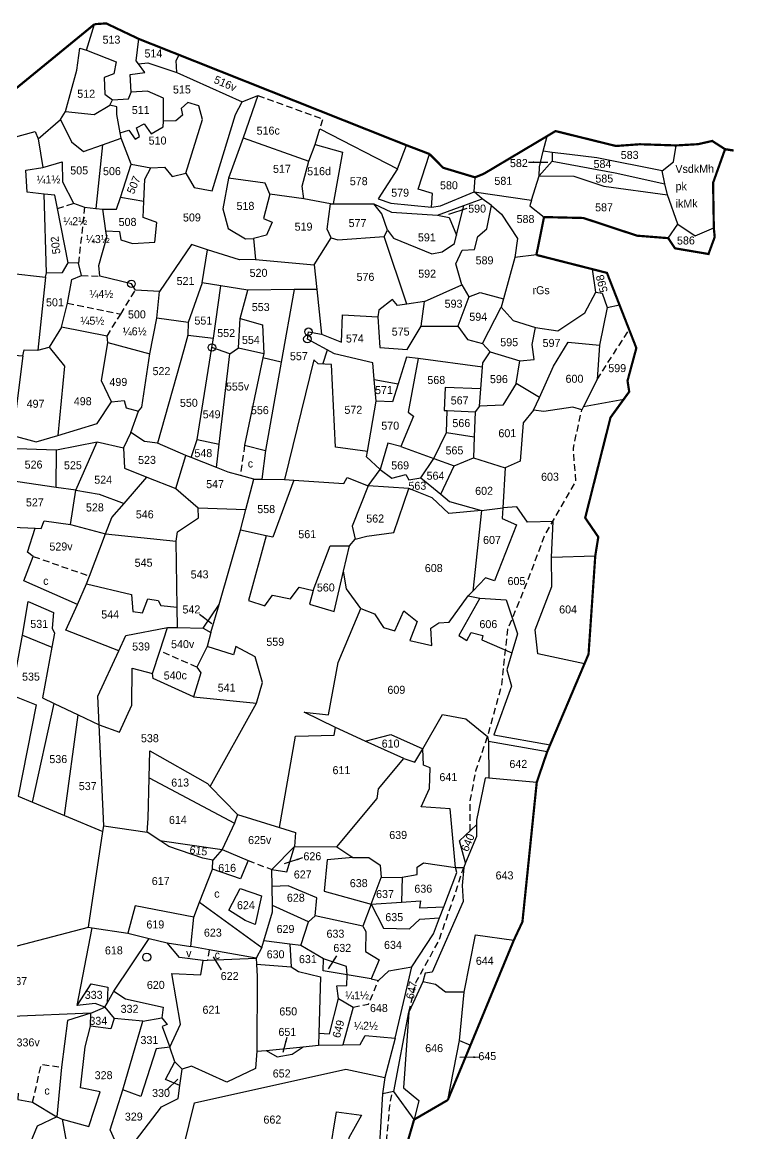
# Model space of a CAD drawing. Header units: feet. Extents: x 274878 to 277345, y 2072917 to 2075270.
# Drawn here: x 276501 to 277329, y 2073973 to 2075265 of the extents above; entities that cross this region are included whole.
import ezdxf

# ---------------------------------------------------------------- set-up
doc = ezdxf.new("R2010")
doc.units = ezdxf.units.FT
doc.header["$LTSCALE"] = 0.3
doc.header["$MEASUREMENT"] = 0
doc.linetypes.add('DASHED', pattern=[0.75, 0.5, -0.25])
doc.linetypes.add('DIVIDE', pattern=[1.25, 0.5, -0.25, 0, -0.25, 0, -0.25])
for name, color, linetype in [('LINE_FOOTPATH', 1, 'DASHED'), ('POLY_PARCEL', 6, 'Continuous'), ('POLY_SUBPARCEL', 6, 'DASHED'), ('POLY_WATER', 4, 'Continuous'), ('SYM_ARROW', 1, 'Continuous'), ('SYM_STONE', 1, 'Continuous'), ('SYM_WELL', 1, 'Continuous'), ('TEXT_MAPIN', 7, 'Continuous'), ('TEXT_PARCEL', 7, 'Continuous'), ('V_BOUND_LINE', 7, 'Continuous'), ('V_DIVIDE_LINE', 7, 'DIVIDE')]:
    doc.layers.add(name, color=color, linetype=linetype)
doc.styles.get("Standard").update_dxf_attribs({"font": 'simplex.shx'})
doc.styles.add('TEXT_MAP', font='', dxfattribs={"height": 1.8})
doc.styles.get('TEXT_MAP').set_extended_font_data('Kruti Dev 050')
doc.dimstyles.get("Standard").update_dxf_attribs({"dimtxt": 0.18, "dimasz": 0.18, "dimexe": 0.18, "dimexo": 0.0625, "dimgap": 0.09, "dimtad": 0, "dimtih": 1, "dimtoh": 1, "dimdec": 4, "dimzin": 0, "dimdsep": 46, "dimtxsty": 'Standard', "dimcen": 0.09, "dimadec": 0, "dimazin": 0, "dimtfac": 1, "dimtdec": 4, "dimtofl": 0, "dimtmove": 0, "dimatfit": 3, "dimfxl": 0, "dimtolj": 1, "dimtzin": 0, "dimarcsym": 0})

# ---------------------------------------------------------------- blocks, each defined once
blk = doc.blocks.new('PAKKAWELL')
blk.add_circle((0, 0), 1.81)
blk = doc.blocks.new('STONE')
blk.add_circle((0, 0), 0.851)
blk = doc.blocks.new('TEXTARROW')
blk.add_leader([(0.04, -0.01), (8.68, -0.01)], dimstyle='Standard', override={"dimtxt": 2.5, "dimasz": 2.5, "dimexe": 1.25, "dimexo": 0.625, "dimgap": 0.625, "dimtad": 1, "dimtih": 0, "dimtoh": 0, "dimzin": 8, "dimcen": 2.5, "dimtofl": 1})
blk = doc.blocks.new('ww')
at = {"layer": 'LINE_FOOTPATH', "ltscale": 10, "flags": 128}
for points in [[(464.53, 381.27), (471.84, 392.39)], [(435.22, 279.94), (435.24, 286.46), (436.61, 293.41), (439.29, 301.17), (442.52, 312.43), (443.48, 320.54), (443.99, 325.17), (448.1, 334.86), (452.53, 346.39), (459.59, 358.39), (459.07, 365.87), (461.04, 374.48)], [(421.09, 239.25), (422.8, 246.06), (427.96, 255.23), (431.77, 265.93), (433.69, 271.75)], [(389.15, 127.26), (396.3, 134.59), (397.68, 154.64), (402.21, 164.22), (406.21, 170.01), (408.23, 179.97), (412.02, 185.86), (414.87, 196.92), (415.5, 206.82), (416.67, 218.25), (417.22, 221.35)]]:
    blk.add_lwpolyline(points, dxfattribs=at)
at = {"layer": 'POLY_PARCEL'}
for points in [[(350.14, 456.22), (352.01, 462.02)], [(361.81, 452.99), (361.29, 453.69), (361.98, 458.61)], [(345.32, 442.44), (347.95, 451.71), (348.63, 456.63), (350.14, 456.22)], [(350.14, 456.22), (356.84, 453.49), (356.3, 450.82), (354.11, 450), (354.17, 446.24), (355.89, 445)], [(360.13, 446.65), (359.92, 450.61), (363.21, 451.09), (361.81, 452.99)], [(361.81, 452.99), (363.92, 453.21), (370.43, 451.02)], [(370.43, 451.02), (370.29, 453.69), (370.99, 454.96)], [(370.43, 451.02), (385.08, 444.32)], [(355.89, 445), (359.51, 445.14), (360.13, 446.65)], [(367.39, 440.09), (367.39, 445.24), (363.84, 446.85), (360.13, 446.65)], [(385.08, 444.32), (388.64, 445.69)], [(388.64, 445.69), (385.29, 436.23)], [(345.32, 442.44), (351.76, 441.73), (355.28, 443.75)], [(355.28, 443.75), (355.89, 445)], [(357.61, 437.56), (356.87, 441.68), (356.87, 443.39), (355.28, 443.75)], [(372.27, 428.34), (376.17, 440.41), (375.36, 443.47), (372.86, 444.27), (371.33, 442.9), (371.66, 441.37), (370.13, 440.17), (367.39, 440.09)], [(372.27, 428.34), (374.19, 425.13), (378.23, 424.37), (383.57, 441.48), (385.08, 444.32)], [(339.09, 436.29), (344.16, 440.67)], [(344.16, 440.67), (345.32, 442.44)], [(344.16, 440.67), (346.64, 435.59), (349.32, 433.41), (353.61, 434.89)], [(357.61, 437.56), (359.57, 438.15), (360.94, 436.06), (361.91, 436.71), (361.27, 438.64), (363.04, 439.52), (364.57, 437.27), (367.31, 438.8), (367.39, 440.09)], [(323.75, 428.73), (325.47, 433.48), (333.28, 436.56), (338.48, 438), (339.09, 436.29)], [(357.83, 436.34), (357.61, 437.56)], [(401.49, 434.55), (402.55, 438.13)], [(402.55, 438.13), (419.93, 428.97)], [(339.09, 436.29), (340.14, 429.89)], [(353.61, 434.89), (357.83, 436.34)], [(360.02, 430.46), (357.83, 436.34)], [(385.29, 436.23), (381.87, 427.17)], [(385.29, 436.23), (400.02, 430.86)], [(452.8, 432.69), (453.7, 436.09)], [(353.61, 434.89), (352.01, 420.58)], [(400.02, 430.86), (401.49, 434.55)], [(401.49, 434.55), (407.63, 432.83), (405.41, 421.19)], [(419.93, 428.97), (422, 434.27)], [(451.82, 427.17), (451.89, 429.22), (452.8, 432.69)], [(454.79, 432.42), (452.8, 432.69)], [(479.5, 428.06), (482.1, 430.12), (482.7, 433.77)], [(340.14, 429.89), (344.5, 431.1), (344.5, 426.61), (346.98, 421.78)], [(357.54, 423.01), (360.02, 430.46)], [(360.02, 430.46), (364.47, 429.64)], [(398.49, 425.22), (400.02, 430.86)], [(427.51, 420.33), (427.77, 423.34), (424.55, 424.37), (427.22, 432.24)], [(454.79, 430.46), (451.82, 427.17)], [(454.79, 432.42), (454.79, 430.46)], [(479.5, 428.06), (464.85, 431.14), (458.69, 431.89), (454.79, 432.42)], [(454.79, 430.46), (468.94, 427.7)], [(340.36, 423.88), (336.59, 424.33), (336.32, 429.29), (340.14, 429.89)], [(362.83, 422.05), (363.07, 427.06), (364.47, 429.64)], [(364.47, 429.64), (367.55, 429.71), (369.26, 427.66), (372.27, 428.34)], [(419.93, 428.97), (415.58, 422.25), (418.39, 421.29), (427.51, 420.33)], [(468.94, 427.7), (480.12, 425.19)], [(480.12, 425.19), (479.5, 428.06)], [(381.87, 427.17), (380.57, 420.27), (381.73, 415.82), (385.63, 413.49), (387.41, 413.56)], [(391.15, 423.5), (390.17, 425.97), (381.87, 427.17)], [(398.8, 422.35), (398.49, 425.22)], [(437.15, 423.68), (437.4, 426.93)], [(450.04, 421.7), (451.82, 427.17)], [(451.82, 427.17), (459.65, 427.04), (466.36, 424.71), (480.66, 422.66)], [(480.66, 422.66), (480.12, 425.19)], [(340.8, 406.2), (340.36, 423.88)], [(343.33, 420.59), (342.76, 423.59), (340.36, 423.88)], [(353.58, 420.38), (356.66, 420.38), (357.54, 423.01)], [(362.83, 422.05), (357.54, 423.01)], [(391.15, 423.5), (389.75, 418.01), (391.65, 417.19), (390.33, 414.31), (387.41, 413.56)], [(398.8, 422.35), (391.15, 423.5)], [(427.51, 420.33), (429.57, 420.57), (437.15, 423.68)], [(438.95, 422.05), (437.15, 423.68)], [(437.15, 423.68), (450.04, 421.7)], [(482.99, 416.09), (480.66, 422.66)], [(345.64, 408.41), (343.33, 420.59)], [(346.98, 421.78), (349.46, 420.91)], [(349.46, 420.91), (352.01, 420.58)], [(352.01, 420.58), (353.58, 420.38)], [(354.21, 415.53), (353.58, 420.38)], [(354.21, 415.53), (357.29, 415.36), (357.57, 413.48), (360.22, 412.64), (365.23, 412.92), (365.72, 417.31), (362.66, 418.42), (362.83, 422.05)], [(404.83, 421.19), (398.8, 422.35)], [(404.92, 413.53), (404.01, 415.51), (404.83, 421.19)], [(404.83, 421.19), (405.41, 421.19)], [(405.41, 421.19), (414.55, 421.14)], [(417.6, 415.16), (416.37, 418.87), (414.55, 421.14)], [(414.55, 421.14), (418.51, 419.25), (428.92, 418.52)], [(428.92, 418.52), (434.82, 420.65)], [(434.25, 402.81), (432.96, 407.51), (434.36, 410.55), (437.16, 410.72), (437.9, 413.6), (439.96, 415.33), (441.03, 420.6)], [(433.09, 413.98), (434.82, 420.65)], [(434.82, 420.65), (438.95, 422.05)], [(441.03, 420.6), (438.95, 422.05)], [(441.03, 420.6), (443.26, 418.62), (446.88, 413.11), (446.22, 408.87)], [(450.04, 421.7), (449.71, 420.41), (452.86, 417.88)], [(428.92, 418.52), (431.53, 417.93), (433.09, 413.98)], [(352.76, 405.32), (352.55, 407.72), (354.4, 414.08), (354.21, 415.53)], [(416.87, 413.76), (417.6, 415.16)], [(417.6, 415.16), (418.92, 413.35), (427.57, 409.81), (429.88, 410.22), (432.68, 412.12), (433.09, 413.98)], [(480.79, 412.93), (482.99, 416.09)], [(482.99, 416.09), (486.82, 413.42), (491.06, 415.14)], [(387.41, 413.56), (387.82, 408.84)], [(401.04, 407.52), (404.92, 413.53)], [(404.92, 413.53), (406.4, 413.11), (416.87, 413.76)], [(421.86, 398.51), (416.87, 413.76)], [(377.03, 411.05), (373.43, 412.3), (366.17, 401.76)], [(375.83, 403.63), (377.03, 411.05)], [(387.82, 408.84), (384.26, 408.77), (377.03, 411.05)], [(340.8, 406.2), (344.39, 406.2), (345.64, 408.41)], [(347.99, 408.28), (345.64, 408.41)], [(348.66, 405.53), (347.99, 408.28)], [(387.82, 408.84), (401.04, 407.52)], [(332.53, 406.19), (340.53, 405.21)], [(340.53, 405.21), (338.67, 388.82)], [(340.53, 405.21), (340.8, 406.2)], [(345.44, 399.29), (346.45, 404.59), (348.66, 405.53)], [(360.78, 402.15), (359.88, 403.55), (352.76, 405.32)], [(401.04, 407.52), (401.6, 402)], [(375.83, 403.63), (372.61, 394.76)], [(380.03, 402.92), (375.83, 403.63)], [(378.26, 391.22), (380.03, 402.92)], [(386.04, 401.91), (380.03, 402.92)], [(425.84, 399.11), (434.25, 402.81)], [(434.25, 402.81), (435.81, 400.09)], [(366.17, 401.76), (366.17, 401.76), (360.78, 402.15)], [(365.55, 395.82), (366.17, 401.76), (366.17, 401.76)], [(384.28, 395.54), (386.04, 401.91)], [(396.48, 401.97), (386.04, 401.91)], [(396.48, 401.97), (393.47, 385.7)], [(401.6, 402), (396.48, 401.97)], [(401.6, 402), (402.61, 391.94)], [(435.81, 400.09), (433.26, 393.51)], [(435.81, 400.09), (438.37, 401), (443.59, 399.59)], [(464.38, 400.89), (465.79, 400.7), (466.95, 397.4)], [(344.1, 393.91), (345.44, 399.29)], [(421.86, 398.51), (419.75, 398.2), (418.59, 399.6), (415.54, 397.21), (415.3, 395.73)], [(425.84, 399.11), (421.86, 398.51)], [(425.02, 393.51), (425.84, 399.11)], [(438.78, 389.55), (443.05, 397.68)], [(466.95, 397.4), (469.68, 398.04)], [(363.9, 387.79), (365.55, 395.82)], [(372.61, 394.76), (365.55, 395.82)], [(383.86, 389), (384.28, 395.54)], [(384.28, 395.54), (389.31, 394.14), (389.54, 387.68)], [(402.61, 391.94), (407.06, 390.05), (407.3, 396.22), (415.3, 395.73)], [(415.3, 395.73), (415.71, 388.81), (421.81, 388.32), (425.02, 393.51)], [(466.95, 397.4), (465.14, 388.97)], [(344.1, 393.91), (341.28, 389.42)], [(354.3, 391.83), (344.1, 393.91)], [(372.61, 394.76), (372.5, 391.92)], [(425.02, 393.51), (433.26, 393.51)], [(433.26, 393.51), (435.4, 390.46), (438.78, 389.55)], [(447.16, 385.58), (450.43, 385.85), (450.01, 389.22), (450.78, 393.03)], [(321.89, 391.61), (328.3, 388.11), (335.28, 387.54)], [(355.21, 377.06), (352.95, 381.77), (354.5, 390.42)], [(354.5, 390.42), (354.3, 391.83)], [(354.5, 390.42), (363.9, 387.79)], [(372.5, 391.92), (371.57, 388.61)], [(372.5, 391.92), (378.26, 391.22)], [(377.9, 389.1), (378.26, 391.22)], [(414.37, 381.63), (414.07, 385.4), (405.5, 387.46), (399.4, 390.84), (399.65, 392.49), (402.61, 391.94)], [(335.28, 387.54), (332.91, 369.62)], [(335.28, 387.54), (335.6, 388.88), (338.67, 388.82)], [(338.67, 388.82), (341.28, 389.42)], [(341.28, 389.42), (344.7, 385.12), (343.03, 369.56)], [(361.29, 374.9), (362.03, 375.79), (363.9, 387.79)], [(371.57, 388.61), (365.49, 367.67)], [(374.39, 368.41), (377.9, 389.1)], [(381.88, 387.68), (377.9, 389.1)], [(379.36, 367.38), (381.88, 387.68)], [(381.88, 387.68), (383.86, 389)], [(383.86, 389), (389.54, 387.68)], [(389.54, 387.68), (389.33, 386.71)], [(402.79, 385.16), (403.89, 388.35)], [(438.73, 384.26), (438.82, 385.22), (440.54, 387.66)], [(438.78, 389.55), (440.54, 387.66)], [(440.54, 387.66), (447.16, 385.58)], [(451.52, 377.32), (454.72, 384.32), (458.1, 389.67), (465.14, 388.97)], [(465.14, 388.97), (464.53, 381.27), (461.42, 375.22)], [(389.33, 386.71), (385.09, 367.09)], [(393.47, 385.7), (389.33, 386.71)], [(393.47, 385.7), (389.79, 365.86)], [(412.72, 365.41), (405.5, 366.44), (404.75, 385.05), (401.79, 385.22), (400.8, 386.12), (394.04, 359.27)], [(424.3, 386.26), (421.68, 386.62), (419.74, 380.58)], [(424.3, 386.26), (421.98, 374.2), (423.13, 373.3), (420.25, 366.55)], [(438.73, 384.26), (424.3, 386.26)], [(446.31, 380.53), (447.16, 385.58)], [(438.32, 379.32), (438.73, 384.26)], [(414.37, 381.63), (419.74, 380.58)], [(414.75, 376.74), (414.37, 381.63)], [(419.74, 380.58), (418.46, 376.58), (414.75, 376.74)], [(446.31, 380.53), (443.26, 375.67), (437.99, 375.42)], [(451.52, 377.32), (446.31, 380.53)], [(438.32, 379.32), (430.3, 379.72), (430.05, 374.53), (430.71, 374.53)], [(437.99, 375.42), (438.32, 379.32)], [(343.03, 369.56), (351.93, 372.16), (355.21, 377.06)], [(355.21, 377.06), (358.03, 377.33), (358.5, 375.65), (361.29, 374.9)], [(412.72, 365.41), (414.75, 376.74)], [(437.99, 375.42), (437, 374.19)], [(450.19, 374.43), (451.52, 377.32)], [(461.42, 375.22), (461.04, 374.48), (458.99, 375.08), (452.47, 374.15), (450.19, 374.43)], [(461.42, 375.22), (470.52, 376.8)], [(359.47, 370.14), (361.29, 374.9)], [(430.55, 369.6), (430.71, 374.53)], [(430.71, 374.53), (437, 374.19)], [(437, 374.19), (436.78, 368.53)], [(450.19, 374.43), (447.85, 371.62), (447.1, 363.05), (443.66, 361.52)], [(359.47, 370.14), (357.83, 366.67)], [(365.49, 367.67), (362.52, 368.08), (359.47, 370.14)], [(332.91, 369.62), (338.18, 368.14), (343.03, 369.56)], [(342.75, 366.37), (351.88, 368.05)], [(346.99, 357.21), (351.88, 368.05)], [(351.88, 368.05), (357.83, 366.67)], [(371.84, 364.87), (365.49, 367.67)], [(373.01, 364.39), (374.39, 368.41)], [(374.39, 368.41), (379.36, 367.38)], [(427.67, 363.78), (430.55, 369.6)], [(430.55, 369.6), (436.78, 368.53)], [(436.78, 368.53), (436.59, 363.81)], [(331.76, 362.94), (331.55, 366.77), (342.75, 366.37)], [(342.58, 357.88), (342.75, 366.37)], [(357.83, 366.67), (357.99, 362.07), (363.03, 360.05)], [(378.7, 362.11), (379.36, 367.38)], [(385.09, 367.09), (389.79, 365.86)], [(389.79, 365.86), (388.89, 359.37)], [(415.56, 361.39), (412.5, 364.22), (412.72, 365.41)], [(420.25, 366.55), (417.29, 367.32), (415.56, 361.39)], [(420.25, 366.55), (427.67, 363.78)], [(369.53, 357.46), (371.84, 364.87)], [(373.01, 364.39), (371.84, 364.87)], [(378.7, 362.11), (373.01, 364.39)], [(424.71, 359.42), (427.67, 363.78)], [(427.67, 363.78), (432.19, 362.1)], [(432.19, 362.1), (436.59, 363.81)], [(436.59, 363.81), (443.66, 361.52)], [(357.84, 354.17), (363.03, 360.05)], [(363.03, 360.05), (369.53, 357.46)], [(381.32, 361.06), (378.7, 362.11)], [(384.07, 360.27), (381.32, 361.06)], [(387.1, 359.41), (384.07, 360.27)], [(412.83, 357.75), (415.56, 361.39)], [(415.56, 361.39), (418.2, 359.42), (421.33, 360.24), (421.99, 359.01), (424.71, 359.42)], [(429.16, 355.7), (432.19, 362.1)], [(443.66, 361.52), (443.1, 352.56)], [(342.58, 357.88), (331.95, 359.49)], [(346.99, 357.21), (342.58, 357.88)], [(385.28, 352.59), (387.1, 359.41)], [(387.1, 359.41), (388.89, 359.37)], [(388.89, 359.37), (394.04, 359.27)], [(396.07, 359.12), (391.3, 346.31), (389.75, 346.67)], [(394.04, 359.27), (396.07, 359.12)], [(396.07, 359.12), (407.39, 358.29), (408.13, 359.6), (412.83, 357.75)], [(412.83, 357.75), (409.13, 348.71), (409.79, 345.75)], [(421.99, 357.03), (412.83, 357.75)], [(424.71, 359.42), (429.16, 355.7)], [(345.79, 349.53), (346.99, 357.21)], [(346.99, 357.21), (352.28, 356.29), (357.84, 354.17)], [(369.53, 357.46), (374.55, 353.09)], [(412.47, 346.38), (418.53, 347.15), (421.99, 357.03)], [(438.3, 352.01), (430.97, 351.35), (427.18, 354.89), (421.99, 357.03)], [(429.16, 355.7), (431.13, 354.06), (438.3, 352.01)], [(353.64, 347.37), (355.08, 351.05), (357.84, 354.17)], [(369.49, 345.61), (369.81, 347.69), (374.61, 350.81), (374.55, 353.09)], [(374.55, 353.09), (385.28, 352.59)], [(384.05, 347.96), (385.28, 352.59)], [(443.1, 352.56), (442.96, 350.18), (446.12, 348.69), (441.14, 336.15), (439.09, 336.81), (436.18, 333.87)], [(438.3, 352.01), (443.1, 352.56)], [(454, 341.37), (454.38, 349.37), (448.6, 349.28), (446.27, 352.72), (443.1, 352.56)], [(337.77, 348.74), (339.12, 348.65), (339.84, 350.41), (345.79, 349.53)], [(438.3, 352.01), (436.18, 333.87)], [(332.8, 349.05), (337.77, 348.74)], [(337.34, 342.4), (336, 343.38), (337.77, 348.74)], [(345.79, 349.53), (353.64, 347.37)], [(379.06, 331.28), (384.05, 347.96)], [(389.75, 346.67), (384.05, 347.96)], [(349.96, 337.87), (353.64, 347.37)], [(353.64, 347.37), (369.49, 345.61)], [(369.62, 330.76), (369.49, 345.61)], [(389.75, 346.67), (385.68, 332.11), (389.38, 330.88), (391.08, 333.27), (395.17, 332.42), (397.11, 335.04), (400.27, 334.27)], [(408.55, 344.29), (409.79, 345.75)], [(409.79, 345.75), (412.47, 346.38)], [(400.27, 334.27), (404.21, 344.3), (408.55, 344.29)], [(407.16, 338.58), (408.55, 344.29)], [(347.19, 331.52), (335.16, 336.9), (337.34, 342.4)], [(461.2, 317.3), (450.7, 319.69), (450.19, 325.04), (454, 334.79), (454, 341.37)], [(454, 341.37), (463.83, 341.62)], [(349.29, 336.12), (349.96, 337.87)], [(400.27, 334.27), (399.42, 331.19), (404.98, 329.49), (407.16, 338.58)], [(410.94, 330.17), (407.77, 334.56), (407.16, 338.58)], [(347.19, 331.52), (349.29, 336.12)], [(349.29, 336.12), (359.37, 333.66), (359.65, 329.85), (361.83, 329.57), (363.03, 332.67), (365.36, 332.25), (365.99, 331.12), (369.62, 330.76)], [(410.94, 330.17), (414.03, 328.93), (416.04, 325.85), (418.58, 325.07), (420.67, 329.55), (423.6, 327.16), (421.98, 322.84), (426.92, 321.68), (426.69, 325.61), (428.54, 326.77), (430.86, 326.93), (435.18, 332.85)], [(436.18, 333.87), (435.18, 332.85)], [(435.18, 332.85), (437.78, 332.29)], [(334.74, 324.71), (336.14, 332.29), (341.78, 329.76), (341.43, 326.23), (342, 325.11), (341.39, 321.97)], [(356.4, 321.01), (344.56, 325.76), (347.19, 331.52)], [(369.66, 326.16), (369.62, 330.76)], [(375.42, 326.01), (379.06, 331.28)], [(375.42, 326.01), (377.19, 325.02), (379.06, 331.28)], [(405.09, 303.41), (398.06, 306.96), (403.52, 306.29), (405.76, 318.02), (410.94, 330.17)], [(437.78, 332.29), (433.02, 323.92), (434.8, 322.76), (435.8, 324.53), (438.35, 323.84), (438.12, 322.91), (444.91, 319.9)], [(437.78, 332.29), (443.7, 331.87), (446.22, 324.21), (444.91, 319.9)], [(356.4, 321.01), (358.01, 324.46), (367.46, 326.22)], [(365.68, 320.91), (367.46, 326.22)], [(367.46, 326.22), (369.66, 326.16)], [(369.66, 326.16), (375.42, 326.01)], [(377.19, 325.02), (376.3, 321.84)], [(332.76, 313.97), (334.74, 324.71)], [(334.74, 324.71), (341.39, 321.97)], [(341.39, 321.97), (339.18, 310.59), (341.82, 309.3)], [(351.91, 304.38), (351.66, 310.83), (356.4, 321.01)], [(363.99, 315.88), (365.68, 320.91)], [(387.36, 309.02), (388.7, 313.67), (387.08, 319.44), (382.78, 321.77), (382.22, 319.94), (376.3, 321.84), (373.97, 317.19)], [(444.91, 319.9), (443.75, 316.07), (444.77, 312.39), (440.72, 301.53), (453.35, 299.16)], [(351.91, 304.38), (356.45, 302.77), (359.27, 308.76), (359.41, 317.14), (363.99, 315.88)], [(373.13, 310.57), (364.1, 314.72), (363.99, 315.88)], [(373.97, 317.19), (374.82, 315.92), (373.13, 310.57)], [(332.76, 313.97), (332.12, 311.34), (337.76, 309.01), (333.52, 288.5)], [(373.13, 310.57), (387.36, 309.02)], [(336.75, 287.11), (341.82, 309.3)], [(341.82, 309.3), (347.17, 306.69)], [(376.76, 290.38), (387.36, 309.02)], [(343.89, 284.07), (347.17, 306.69)], [(347.17, 306.69), (351.91, 304.38)], [(424.7, 298.47), (429.18, 306.18), (434.43, 305.18), (439.29, 301.17), (439.52, 300.04)], [(352.79, 281.66), (351.91, 304.38)], [(392.28, 281.01), (396.04, 301.53), (404.74, 301.72), (405.09, 303.41)], [(411.73, 300.32), (405.09, 303.41)], [(411.73, 300.32), (417.53, 301.79), (424.7, 298.47)], [(420.38, 296.31), (411.73, 300.32)], [(452.67, 297.59), (439.52, 300.04)], [(439.52, 300.04), (439.52, 291.81)], [(363.04, 292.43), (363.24, 298.49), (376.14, 291.02), (376.76, 290.38)], [(420.38, 296.31), (422.85, 295.46), (424.7, 298.47)], [(431.88, 271.75), (430.72, 284.93), (424.24, 285.4), (426.09, 289.52), (426.32, 294.22), (424.78, 294.84), (424.7, 298.47)], [(405.16, 276.6), (414.35, 287.36), (414.66, 289.52), (420.38, 296.31)], [(362.54, 280.17), (362.75, 283.27), (363.04, 292.43)], [(363.04, 292.43), (382.14, 282.08)], [(376.76, 290.38), (382.84, 284.05)], [(439.52, 291.81), (438.69, 291.76), (436.67, 282.33), (436.66, 281.26)], [(439.52, 291.81), (450.28, 290.78)], [(333.52, 288.5), (336.75, 287.11)], [(336.75, 287.11), (343.89, 284.07)], [(343.89, 284.07), (352.5, 280.39)], [(382.84, 284.05), (382.14, 282.08)], [(382.84, 284.05), (392.28, 281.01)], [(349.14, 258.91), (352.5, 280.39)], [(352.5, 280.39), (352.79, 281.66)], [(352.79, 281.66), (362.54, 280.17)], [(365.35, 278.27), (362.54, 280.17)], [(382.14, 282.08), (379.38, 276.16)], [(392.28, 281.01), (395.87, 279.85), (395.64, 276.76)], [(434.08, 272.79), (432.81, 277.71), (436.66, 281.26)], [(436.66, 281.26), (436.62, 278.65), (434.08, 272.79)], [(365.35, 278.27), (379.38, 276.16)], [(377.22, 273.76), (374.98, 274.23), (367.33, 276.93), (365.35, 278.27)], [(379.38, 276.16), (377.22, 273.76)], [(379.38, 276.16), (385.16, 273.62)], [(379.38, 276.16), (379.38, 276.16)], [(390.52, 271.58), (393.84, 271.04), (395.64, 276.76)], [(390.52, 271.58), (395.64, 276.76)], [(395.64, 276.76), (405.16, 276.6)], [(405.16, 276.6), (408.73, 274.18)], [(377.13, 271.79), (377.22, 273.76)], [(385.16, 273.62), (383.47, 269.54), (377.13, 271.79)], [(408.73, 274.18), (402.97, 273.66), (402.23, 266.65), (412.78, 263.61)], [(408.73, 274.18), (412.32, 274.14), (414.87, 272.36), (415.1, 269.59)], [(419.84, 269.65), (423.23, 270.21), (423.23, 271.84), (424.68, 272.81), (431.88, 271.75)], [(434.08, 272.79), (433.69, 271.75)], [(374.18, 264.38), (377.13, 271.79)], [(390.56, 267.73), (390.52, 271.58)], [(433.69, 271.75), (433.29, 267.69), (433.49, 264.09), (426.44, 248.24), (424.83, 248.03), (424.32, 246.06)], [(429.12, 262.87), (432.12, 270.62)], [(431.88, 271.75), (433.69, 271.75)], [(431.88, 271.75), (431.88, 271.75)], [(432.12, 270.62), (431.88, 271.75)], [(400.15, 261.13), (400.57, 265.17), (394.14, 267.89), (390.56, 267.73)], [(390.6, 263.52), (390.56, 267.73)], [(412.78, 263.61), (415.1, 269.59)], [(415.1, 269.59), (419.84, 269.65)], [(419.84, 269.65), (419.61, 264.01)], [(380.73, 262.51), (383.34, 267.36), (388.1, 265.66), (386.66, 259.28), (384.41, 260.18), (380.73, 262.51)], [(372.83, 260.99), (359.71, 263.68), (358, 257.49)], [(372.83, 260.99), (374.18, 264.38)], [(374.18, 264.38), (388.1, 254.07)], [(388.56, 255.55), (390.61, 262.06), (390.6, 263.52)], [(398.67, 259.73), (390.6, 263.52)], [(412.78, 263.61), (410.87, 258.66)], [(412.78, 263.61), (419.61, 264.01)], [(412.78, 263.61), (415.57, 258.17), (421.42, 258), (423.73, 260.14), (428.17, 260.41)], [(419.61, 264.01), (423.91, 264.26), (423.66, 262.7), (429.12, 262.87)], [(428.17, 260.41), (429.12, 262.87)], [(372.11, 254.43), (372.83, 260.99)], [(398.67, 259.73), (400.15, 261.13)], [(410.87, 258.66), (400.15, 261.13)], [(421.82, 249.46), (426.79, 256.85), (428.17, 260.41)], [(305.36, 247.84), (349.14, 258.91)], [(346.45, 241.29), (349.97, 258.77)], [(349.14, 258.91), (349.97, 258.77)], [(349.97, 258.77), (358, 257.49)], [(396.94, 254.46), (398.67, 259.73)], [(410.87, 258.66), (411.53, 257.51), (411.45, 252.97), (414.5, 251.08), (412.69, 246.8)], [(354.75, 244.49), (362.79, 256.27)], [(358, 257.49), (362.79, 256.27)], [(362.79, 256.27), (366.81, 255.24)], [(374.88, 251.26), (369.58, 251.98), (366.81, 255.24)], [(366.81, 255.24), (372.11, 254.43)], [(388.1, 254.07), (388.56, 255.55)], [(394.41, 254.79), (388.56, 255.55)], [(433.59, 243.69), (436.24, 256.57), (444.87, 255.32)], [(376.26, 253.65), (372.11, 254.43)], [(386.84, 251.65), (376.26, 253.65)], [(388.1, 254.07), (386.84, 251.65)], [(394.41, 254.79), (394.71, 249.68)], [(396.94, 254.46), (394.41, 254.79)], [(401.97, 251.41), (396.94, 254.46)], [(367.25, 231.81), (369.67, 236.99), (367.79, 248.39), (374.35, 248.03), (374.88, 251.26)], [(374.88, 251.26), (375.84, 251.29)], [(375.84, 251.29), (386.84, 251.65)], [(386.84, 251.65), (386.9, 250.35)], [(386.9, 250.35), (387.04, 247.51), (386.86, 230.72)], [(386.9, 250.35), (394.71, 249.68)], [(407.28, 247.74), (401.89, 248.69), (401.97, 251.41)], [(407.28, 247.74), (407.16, 249.64), (401.97, 251.41)], [(394.71, 249.68), (396.36, 248.61), (401.31, 247.37), (400.82, 234.73)], [(405.26, 242.47), (404.93, 245.35), (407.16, 245.35), (407.28, 247.74)], [(412.69, 246.8), (407.28, 247.74)], [(414.33, 246.47), (416.64, 248.61), (421.82, 249.46)], [(417.95, 233.48), (421.82, 249.46)], [(346.45, 241.29), (349.63, 246.17), (353.41, 245.38), (353.19, 241.78)], [(412.69, 246.8), (414.33, 246.47)], [(424.32, 246.06), (421.09, 239.25)], [(433.59, 243.69), (429.4, 243.69), (427.12, 245.46), (424.32, 246.06)], [(353.19, 241.78), (354.75, 244.49)], [(354.75, 244.49), (357.38, 242.72), (365.8, 240.77), (365.5, 238.39)], [(432.45, 232.82), (433.59, 243.69)], [(352.68, 240.89), (350.54, 241.72), (346.45, 241.29)], [(349.56, 239.61), (352.68, 240.89)], [(352.68, 240.89), (353.19, 241.78)], [(352.68, 240.89), (354.75, 238.33)], [(400.82, 234.73), (403.2, 234.56), (405.26, 242.47)], [(405.26, 242.47), (408.55, 240.48)], [(408.55, 240.48), (406.17, 232.05)], [(349.56, 239.61), (331.74, 238.98)], [(349.56, 239.61), (344.27, 237.98), (342.85, 227.46)], [(349.44, 236.68), (349.56, 239.61)], [(354.75, 238.33), (354.02, 236.01), (349.44, 236.68)], [(361.22, 237.72), (354.75, 238.33)], [(356.58, 222.31), (361.22, 237.72)], [(361.22, 237.72), (365.5, 238.39)], [(365.5, 238.39), (366.66, 236.93), (365.56, 236.44), (367.25, 231.81)], [(417.63, 221.43), (421.09, 239.25)], [(421.09, 239.25), (419.8, 222.26), (423.17, 219.37), (422.11, 215.1)], [(342.9, 215.8), (348.9, 214.07), (351.5, 221.86), (347.05, 222.79), (348.17, 232.04), (349.44, 236.68)], [(400.82, 234.73), (400.72, 232)], [(410.12, 232.08), (411.27, 234.06)], [(411.27, 234.06), (417.95, 233.48)], [(417.95, 233.48), (415.56, 224.58)], [(429.72, 219.44), (432.45, 232.82)], [(432.45, 232.82), (434.91, 231.71)], [(367.25, 231.81), (364.15, 231.44), (360.67, 220.76), (356.58, 222.31)], [(368.33, 228.46), (367.25, 231.81)], [(386.86, 230.72), (386.5, 226.86), (380.03, 223.81), (372.1, 227.47), (369.98, 226.84)], [(386.86, 230.72), (388.89, 230.91)], [(388.89, 230.91), (391.4, 229.41), (394.77, 229.99), (397.26, 231.68)], [(388.89, 230.91), (397.26, 231.68)], [(397.26, 231.68), (400.72, 232)], [(400.72, 232), (406.17, 232.05)], [(406.17, 232.05), (410.12, 232.08)], [(369.46, 223.17), (366.23, 224.57), (368.33, 228.46)], [(369.98, 226.84), (368.33, 228.46)], [(342.85, 227.46), (341.72, 216.29)], [(369.46, 223.17), (369.98, 226.84)], [(370.22, 209.5), (372.69, 219.25), (406.84, 226.53), (415.56, 224.58)], [(355.73, 208.64), (358.35, 209.5), (365.31, 218.4), (369.04, 220.23), (369.46, 223.17)], [(415.56, 224.58), (415.03, 220.94)], [(333, 221.74), (332.94, 220.25), (336.28, 219.63)], [(355.73, 208.64), (353.71, 213.34), (356.58, 222.31)], [(415.03, 220.94), (413.95, 204.74)], [(417.63, 221.43), (415.03, 220.94)], [(422.11, 215.1), (417.63, 221.43)], [(336.28, 219.63), (341.72, 216.29)], [(341.72, 216.29), (337.27, 214.25), (332.1, 202.1)], [(341.72, 216.29), (342.9, 215.8)], [(342.9, 215.8), (344.2, 208.32), (342.56, 206.33)], [(381.08, 197.95), (388.3, 203.48), (390.78, 209.2), (403.01, 207.38), (404.63, 216.98), (410.29, 216.2), (407.37, 211.12), (405.8, 204.43), (413.95, 204.74)]]:
    blk.add_lwpolyline(points, dxfattribs=at)
at = {"layer": 'POLY_SUBPARCEL', "ltscale": 10, "flags": 128}
for points in [[(388.64, 445.69), (403.24, 440.32), (402.55, 438.13)], [(343.33, 420.59), (346.98, 421.78)], [(349.46, 420.91), (347.99, 408.28)], [(348.66, 405.53), (352.76, 405.32)], [(357.41, 396.78), (360.78, 402.15)], [(345.44, 399.29), (357.41, 396.78)], [(354.3, 391.83), (357.41, 396.78)], [(385.09, 367.09), (384.07, 360.27)], [(337.34, 342.4), (349.96, 337.87)], [(373.97, 317.19), (365.68, 320.91)], [(385.16, 273.62), (390.52, 271.58)], [(376.26, 253.65), (375.84, 251.29)], [(408.55, 240.48), (412.02, 241.15), (414.33, 246.47)], [(336.28, 219.63), (338.27, 228.12), (342.85, 227.46)]]:
    blk.add_lwpolyline(points, dxfattribs=at)
at = {"layer": 'POLY_WATER'}
for points in [[(446.22, 408.87), (443.59, 399.59)], [(451.08, 409.38), (446.22, 408.87)], [(464.38, 400.89), (463.71, 406.07)], [(450.78, 393.03), (455.81, 392.28), (461.86, 396.24), (464.38, 400.89)], [(443.59, 399.59), (443.05, 397.68)], [(443.05, 397.68), (445.75, 394.7), (450.78, 393.03)]]:
    blk.add_lwpolyline(points, dxfattribs=at)
at = {"layer": 'TEXT_MAPIN'}
blk.add_point((351.35, 413.16), dxfattribs=at)
at = {"layer": 'V_BOUND_LINE', "const_width": 0.5}
for points in [[(239.67, 414.06), (241.45, 419.28), (298.95, 419.55), (303.16, 422.67), (352.01, 462.02)], [(352.01, 462.02), (354.63, 462.17), (361.98, 458.61)], [(361.98, 458.61), (370.99, 454.96)], [(370.99, 454.96), (422, 434.27)], [(437.4, 426.93), (439.4, 427.73), (453.7, 436.09)], [(453.7, 436.09), (455.6, 437.2), (469.15, 433.75), (474.55, 434.1), (482.7, 433.77)], [(422, 434.27), (427.22, 432.24)], [(482.7, 433.77), (487.66, 434.02), (490.84, 434.72), (493.72, 432.84), (490.97, 425.32), (491.06, 415.14)], [(427.22, 432.24), (430.23, 429.14), (437.4, 426.93)], [(452.86, 417.88), (451.08, 409.38)], [(480.79, 412.93), (473.75, 413.54), (461.71, 417.61), (452.86, 417.88)], [(491.06, 415.14), (491.24, 413.1), (489.82, 409.3), (482.29, 410.63), (480.79, 412.93)], [(451.08, 409.38), (463.71, 406.07)], [(463.71, 406.07), (466.93, 405.22), (469.68, 398.04)], [(469.68, 398.04), (473.42, 388.27), (471.38, 380.92), (471.74, 378.45), (470.52, 376.8)], [(470.52, 376.8), (467.49, 372.69), (461.62, 350.16), (464.54, 345.83), (463.83, 341.62)], [(463.83, 341.62), (462.15, 319.49), (461.2, 317.3)], [(461.2, 317.3), (453.35, 299.16)], [(452.67, 297.59), (450.28, 290.78)], [(453.35, 299.16), (452.67, 297.59)], [(450.28, 290.78), (446.82, 259.4), (444.87, 255.32)], [(444.87, 255.32), (434.91, 231.71)], [(434.91, 231.71), (429.72, 219.44)], [(429.72, 219.44), (422.11, 215.1)], [(422.11, 215.1), (415.98, 194.71), (417.05, 179.88)]]:
    blk.add_lwpolyline(points, dxfattribs=at)
at = {"layer": 'V_DIVIDE_LINE', "ltscale": 10, "const_width": 0.53, "flags": 128}
blk.add_lwpolyline([(493.72, 432.84), (495.64, 432.54)], dxfattribs=at)
at = {"layer": 'SYM_ARROW', "xscale": 0.5, "yscale": 0.5, "zscale": 0.5}
blk.add_blockref('TEXTARROW', (449.45, 430.24), dxfattribs=at)
at = {"layer": 'SYM_ARROW'}
for p, xscale, yscale, zscale, rotation in [((435.53, 419.92), 0.5, 0.5, 0.5, 197.3774629284029), ((374.66, 329.16), 0.3992710296405748, 0.3992710296405748, 0.3992710296405748, 322.4475030395888), ((397.41, 274.15), 0.5, 0.5, 0.5, 197.3774629284029), ((379, 249.09), 0.3992710296405748, 0.3992710296405748, 0.3992710296405748, 121.0803467497815), ((404.89, 252.1), 0.3992710296405748, 0.3992710296405748, 0.3992710296405748, 237.6570321001742), ((393.6, 233.78), 0.3992710296405748, 0.3992710296405748, 0.3992710296405748, 254.2493812556879), ((436.85, 229.02), 0.5, 0.5, 0.5, 180), ((366.5, 222.21), 0.3992710296405748, 0.3992710296405748, 0.3992710296405748, 44.07224498001267)]:
    blk.add_blockref('TEXTARROW', p, dxfattribs=dict(at, xscale=xscale, yscale=yscale, zscale=zscale, rotation=rotation))
at = {"layer": 'SYM_STONE'}
for p in [(359.88, 403.55), (399.65, 392.49), (399.4, 390.84), (377.9, 389.1)]:
    blk.add_blockref('STONE', p, dxfattribs=at)
at = {"layer": 'SYM_WELL', "xscale": 0.5, "yscale": 0.5, "zscale": 0.5}
blk.add_blockref('PAKKAWELL', (362.21, 252.08), dxfattribs=at)
at = {"layer": 'TEXT_MAPIN', "style": 'TEXT_MAP'}
for s, p in [('¼1½', (338.71, 426.26)), ('VsdkMh', (482.51, 427.58)), ('pk', (482.51, 423.69)), ('ikMk', (482.51, 419.79)), ('¼2½', (344.65, 416.83)), ('¼3½', (349.71, 412.78)), ('¼4½', (350.42, 400.43)), ('rGs', (450.14, 400.53)), ('¼5½', (348.35, 394.42)), ('¼6½', (357.85, 391.96)), ('c', (385.76, 362.04)), ('c', (339.51, 335.98)), ('c', (377.49, 265.35)), ('v', (371.08, 252)), ('c', (377.49, 251.58)), ('¼1½', (406.81, 242.25)), ('¼2½', (408.76, 235.38)), ('c', (338.93, 221.33))]:
    blk.add_text(s, height=1.8, dxfattribs=at).set_placement(p)
at = {"layer": 'TEXT_PARCEL', "style": 'TEXT_MAP'}
for s, p in [('513', (353.78, 457.61)), ('514', (363.2, 454.44)), ('515', (369.55, 446.28)), ('512', (348, 445.48)), ('511', (360.25, 441.74)), ('516c', (388.31, 436.88)), ('510', (363.99, 434.83)), ('583', (470.23, 430.81)), ('505', (346.3, 428.25)), ('517', (391.94, 428.27)), ('582', (445.28, 429.17)), ('584', (464.09, 428.83)), ('506', (353.67, 428.03)), ('516d', (399.62, 427.67)), ('578', (409.2, 425.36)), ('580', (429.5, 424.29)), ('581', (441.75, 425.2)), ('585', (464.48, 425.54)), ('579', (418.5, 422.7)), ('518', (383.66, 419.99)), ('590', (435.8, 418.99)), ('587', (464.37, 419.08)), ('508', (357.1, 416.58)), ('509', (371.59, 417.48)), ('577', (408.86, 415.95)), ('588', (446.68, 416.58)), ('519', (396.71, 415.23)), ('591', (424.44, 412.61)), ('586', (482.75, 411.48)), ('589', (437.39, 407.35)), ('521', (370.05, 403.21)), ('520', (386.5, 404.91)), ('576', (410.56, 403.82)), ('592', (424.44, 404.45)), ('501', (340.62, 398.63)), ('500', (359.05, 395.77)), ('553', (386.93, 397.21)), ('593', (430.34, 397.65)), ('551', (374, 394.27)), ('594', (435.88, 394.67)), ('552', (379.1, 391.43)), ('575', (418.39, 391.46)), ('554', (384.66, 389.84)), ('574', (408.06, 389.99)), ('595', (442.8, 388.89)), ('597', (452.33, 388.66)), ('557', (395.43, 386.1)), ('522', (364.48, 382.97)), ('599', (467.07, 382.88)), ('499', (354.76, 380.6)), ('555v', (380.97, 379.38)), ('571', (414.53, 378.34)), ('568', (426.33, 380.52)), ('596', (440.42, 380.61)), ('600', (457.43, 380.56)), ('497', (336.09, 375.84)), ('498', (346.71, 376.33)), ('550', (370.59, 375.79)), ('567', (431.55, 375.88)), ('556', (386.56, 374.02)), ('572', (407.61, 373.95)), ('549', (375.7, 373.18)), ('566', (431.89, 370.78)), ('570', (415.89, 370.32)), ('601', (442.23, 368.43)), ('548', (373.77, 364.45)), ('565', (430.3, 364.65)), ('526', (335.54, 362.16)), ('525', (344.39, 361.94)), ('523', (361.08, 363.02)), ('569', (418.05, 361.37)), ('524', (351.19, 358.65)), ('564', (425.99, 358.99)), ('603', (451.76, 358.56)), ('547', (376.36, 357.47)), ('563', (421.89, 356.75)), ('527', (335.77, 353.66)), ('602', (436.9, 355.5)), ('528', (349.27, 352.42)), ('546', (360.48, 350.78)), ('558', (387.83, 351.76)), ('562', (412.34, 349.45)), ('561', (397.02, 346.05)), ('529v', (340.98, 343.69)), ('607', (438.6, 344.45)), ('545', (360.14, 339.9)), ('608', (425.44, 338.22)), ('543', (372.73, 337.18)), ('560', (401.11, 334.03)), ('605', (444.04, 335.16)), ('544', (352.54, 328.33)), ('542', (370.82, 329.32)), ('604', (455.61, 328.69)), ('531', (336.55, 326.32)), ('606', (437.64, 325.52)), ('539', (359.43, 321.07)), ('540v', (368.2, 321.53)), ('559', (389.65, 321.9)), ('535', (334.6, 314.47)), ('540c', (366.49, 314.5)), ('541', (378.63, 311.67)), ('609', (416.82, 310.9)), ('538', (361.26, 300.42)), ('610', (415.44, 298.82)), ('536', (340.61, 295.88)), ('642', (444.15, 294.02)), ('611', (404.33, 292.92)), ('641', (428.38, 291.18)), ('537', (347.19, 289.76)), ('613', (368, 290.4)), ('614', (367.43, 282.01)), ('639', (416.99, 278.25)), ('625v', (385.21, 277.34)), ('626', (397.64, 273.6)), ('616', (378.44, 271.12)), ('617', (363.46, 268.29)), ('627', (395.44, 269.52)), ('643', (440.86, 268.97)), ('638', (408.03, 267.48)), ('636', (422.55, 266.12)), ('628', (393.85, 264.3)), ('637', (413.93, 264.98)), ('624', (382.6, 262.71)), ('619', (362.18, 258.52)), ('635', (415.97, 259.77)), ('623', (375.11, 256.59)), ('629', (391.47, 257.28)), ('633', (402.7, 256.14)), ('634', (415.63, 253.53)), ('618', (352.8, 252.76)), ('630', (389.2, 251.61)), ('632', (404.22, 252.93)), ('631', (396.46, 250.47)), ('644', (436.27, 249.8)), ('337', (331.23, 246.01)), ('622', (378.82, 246.8)), ('620', (362.18, 244.92)), ('333', (348.19, 242.79)), ('332', (356.24, 239.59)), ('621', (374.66, 239.25)), ('650', (391.95, 238.74)), ('648', (412.36, 239.35)), ('334', (349.18, 236.95)), ('651', (391.72, 234.14)), ('336v', (332.75, 232.21)), ('331', (360.65, 232.54)), ('646', (424.73, 230.24)), ('645', (436.69, 228.36)), ('328', (350.29, 224.71)), ('652', (390.37, 224.8)), ('330', (363.18, 220.62)), ('329', (357.01, 215.34)), ('662', (388.2, 214.44))]:
    blk.add_text(s, height=1.8, dxfattribs=at).set_placement(p)
for s, rotation, p in [('516v', 336.7176, (378.6, 448.66)), ('507', 66.5288, (360.55, 423.59)), ('502', 96.1738, (343.95, 410.46)), ('598', 104.3573, (467.11, 401.09)), ('640', 66.6026, (434.67, 275.12)), ('615', 352.0611, (371.92, 275.34)), ('647', 78.1046, (422.21, 242.07)), ('649', 74.3491, (405.53, 233.44))]:
    blk.add_text(s, height=1.8, rotation=rotation, dxfattribs=at).set_placement(p)

msp = doc.modelspace()

# ---------------------------------------------------------------- block references
at = {"xscale": 5.165101654711426, "yscale": 5.165101654711426, "zscale": 5.165101654711426, "rotation": 0.4247807523771248}
msp.add_blockref('ww', (274784.3, 2072862.5), dxfattribs=at)

doc.saveas('drawing.dxf')
